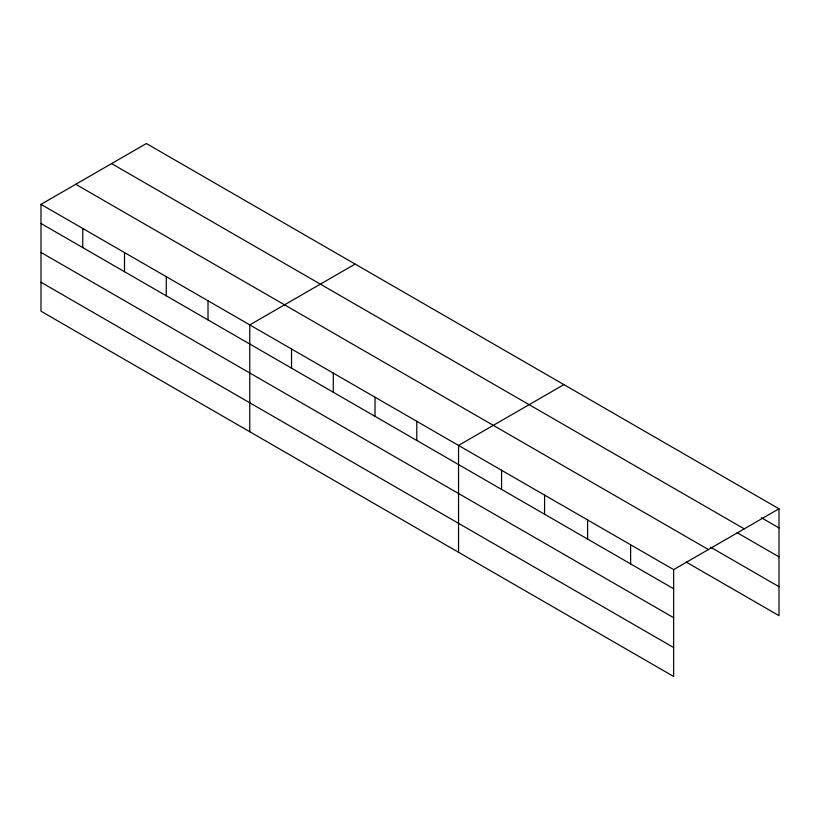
<?xml version="1.0" encoding="UTF-8"?>
<svg xmlns="http://www.w3.org/2000/svg" width="820" height="820" viewBox="0 0 820 820"><rect width="100%" height="100%" fill="white"/><g stroke="black" fill="none" stroke-linecap="round" stroke-linejoin="round"><path stroke-width="1.23" d="M41 204.354L673.64 569.613L673.64 676.469L41 311.21L41 204.354L146.36 143.531L779 508.789L779 615.646L686.34 562.151M355.132 264.06L249.772 324.894L249.772 431.75M563.904 384.601L458.544 445.424L458.544 552.28M673.64 569.613L779 508.789M761.349 517.727L779 527.916M111.592 163.6L744.232 528.859M737.088 532.672L779 556.872M710.612 547.207L779 586.689M75.768 184.285L708.408 549.543M41 223.491L673.64 588.75M41 252.437L673.64 617.696M41 282.264L673.64 647.523M630.621 544.777L630.621 563.914M587.602 519.941L587.602 539.068M544.582 495.095L544.582 514.232M501.563 470.26L501.563 489.396M416.785 421.316L416.785 440.453M375.037 397.208L375.037 416.345M333.279 373.11L333.279 392.237M291.531 349.002L291.531 368.139M208.013 300.786L208.013 319.923M166.265 276.678L166.265 295.815M124.507 252.57L124.507 271.707M82.758 228.462L82.758 247.599"/></g></svg>
